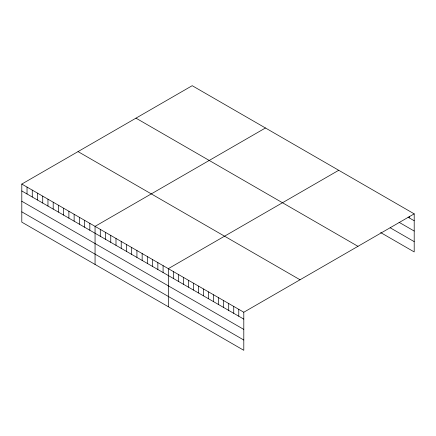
<?xml version="1.0" encoding="UTF-8"?>
<svg xmlns="http://www.w3.org/2000/svg" width="436" height="436" viewBox="0 0 436 436"><rect width="100%" height="100%" fill="white"/><g stroke="black" fill="none" stroke-linecap="round" stroke-linejoin="round"><path stroke-width="0.65" d="M21.8 184.068L243.8 312.236L243.8 350.31L21.8 222.142L21.8 184.068L192.2 85.69L414.2 213.858L414.2 251.932L380.655 232.568M265.459 127.982L95.059 226.36L95.059 264.439M338.718 170.28L168.323 268.658L168.323 306.731M243.8 312.236L414.2 213.858M408.052 217.199L414.2 220.747M399.103 222.322L414.2 231.042M390.16 227.761L414.2 241.642M135.967 118.151L357.967 246.324M78.033 151.603L300.033 279.77M21.8 190.957L243.8 319.125M21.8 201.247L243.8 329.42M21.8 211.847L243.8 340.02M409.17 216.588L409.17 217.842M238.77 309.331L238.77 316.22M233.74 306.426L233.74 313.315M228.704 303.521L228.704 310.41M223.673 300.617L223.673 307.505M218.643 297.712L218.643 304.601M213.607 294.807L213.607 301.696M208.577 291.902L208.577 298.791M203.547 288.997L203.547 295.886M198.511 286.092L198.511 292.981M193.48 283.187L193.48 290.076M188.45 280.283L188.45 287.171M183.42 277.378L183.42 284.267M178.384 274.467L178.384 281.356M173.354 271.563L173.354 278.451M163.086 265.638L163.086 272.527M157.854 262.619L157.854 269.508M152.622 259.594L152.622 266.483M147.39 256.575L147.39 263.464M142.158 253.556L142.158 260.445M136.926 250.531L136.926 257.42M131.688 247.512L131.688 254.401M126.456 244.492L126.456 251.381M121.224 241.468L121.224 248.357M115.992 238.448L115.992 245.337M110.76 235.424L110.76 242.312M105.528 232.404L105.528 239.293M100.291 229.385L100.291 236.274M89.827 223.341L89.827 230.23M84.595 220.322L84.595 227.21M79.363 217.297L79.363 224.186M74.131 214.278L74.131 221.166M68.893 211.258L68.893 218.147M63.661 208.234L63.661 215.122M58.429 205.214L58.429 212.103M53.197 202.195L53.197 209.084M47.965 199.17L47.965 206.059M42.733 196.151L42.733 203.04M37.496 193.132L37.496 200.02M32.264 190.107L32.264 196.996M27.032 187.088L27.032 193.976"/></g></svg>
